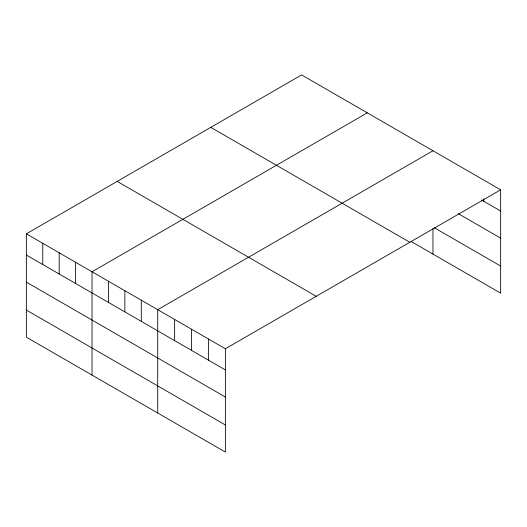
<?xml version="1.0" encoding="UTF-8"?>
<svg xmlns="http://www.w3.org/2000/svg" width="527" height="527" viewBox="0 0 527 527"><rect width="100%" height="100%" fill="white"/><g stroke="black" fill="none" stroke-linecap="round" stroke-linejoin="round"><path stroke-width="0.79" d="M500.65 189.832L225.385 348.755L225.385 452.08L26.35 337.168L26.35 233.843L301.615 74.92L500.65 189.832L500.65 293.157L411.086 241.445M367.299 112.837L92.027 271.767L92.027 375.092M432.977 150.762L157.711 309.685L157.711 413.01M481.619 200.023L500.65 211.011M458.358 213.698L500.65 238.118M434.386 227.789L500.65 266.049M210.78 127.363L409.808 242.275M117.192 181.4L316.22 296.306M26.35 233.843L225.385 348.755M26.35 255.022L225.385 369.934M26.35 282.129L225.385 397.042M26.35 310.06L225.385 424.973M483.733 198.798L483.733 201.242M432.977 228.573L432.977 254.086M208.461 338.986L208.461 360.165M191.545 329.217L191.545 350.402M174.628 319.454L174.628 340.633M141.289 300.206L141.289 321.384M124.873 290.726L124.873 311.905M108.45 281.247L108.45 302.426M75.611 262.281L75.611 283.467M59.189 252.802L59.189 273.987M42.773 243.322L42.773 264.501"/></g></svg>
